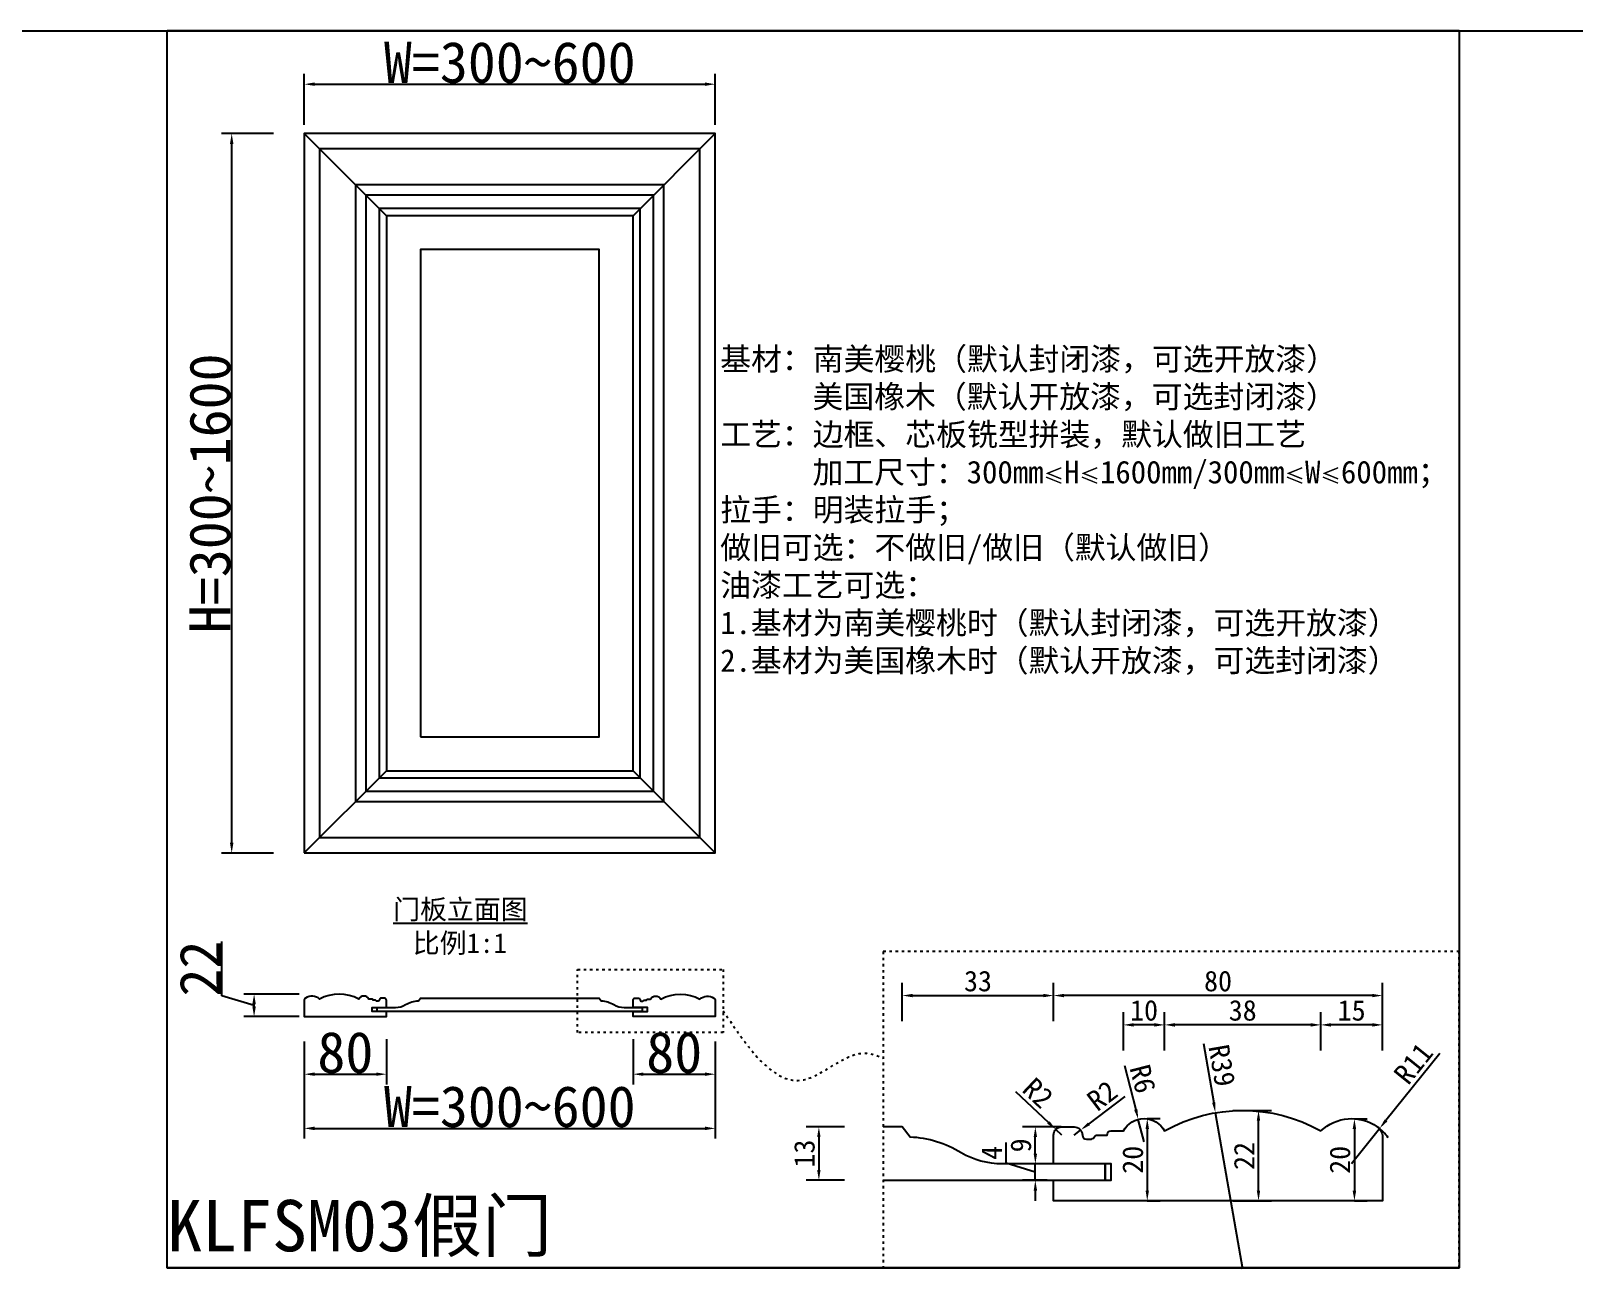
# Model space of a CAD drawing. Header units: millimetres. Extents: x 85186 to 129000, y -77269 to -36327.
# Drawn here: x 89824 to 91326, y -58719 to -57515 of the extents above; entities that cross this region are included whole.
import ezdxf

# ---------------------------------------------------------------- set-up
doc = ezdxf.new("R2010")
doc.units = ezdxf.units.MM
doc.linetypes.add('100', pattern=[30, 12, -18])
doc.layers.add('粗实线', color=7, linetype='Continuous')
doc.styles.add('KLF-1_宋体', font='SimSun.ttf')
doc.styles.get("Standard").update_dxf_attribs({"font": 'SimSun.ttf'})
doc.styles.add('ZB_宋体', font='SimSun.ttf')
doc.dimstyles.new('ZB16-1.0+4倍大样', dxfattribs={"dimscale": 10, "dimtxt": 2, "dimasz": 1, "dimexe": 1.25, "dimexo": 0.625, "dimgap": 0.4, "dimtad": 1, "dimdec": 1, "dimlfac": 0.25, "dimtxsty": 'Standard', "dimcen": 2.5, "dimclrd": 144, "dimclre": 144, "dimclrt": 4, "dimadec": 0, "dimazin": 0, "dimtfac": 1, "dimtdec": 1, "dimtmove": 1, "dimatfit": 3, "dimfxlon": 1, "dimarcsym": 0})
doc.dimstyles.new('客来福标注小', dxfattribs={"dimscale": 20, "dimtxt": 2, "dimasz": 0.5, "dimexe": 0.5, "dimexo": 0, "dimgap": 0.05, "dimtad": 1, "dimdec": 0, "dimzin": 0, "dimdsep": 46, "dimtxsty": 'Standard', "dimcen": 0, "dimclrd": 256, "dimclre": 256, "dimclrt": 256, "dimadec": 0, "dimazin": 0, "dimtfac": 1, "dimtdec": 0, "dimtofl": 0, "dimtmove": 1, "dimatfit": 3, "dimfxl": 2.2, "dimfxlon": 1, "dimtolj": 1, "dimtzin": 0, "dimarcsym": 0})

# ---------------------------------------------------------------- blocks, each defined once
blk = doc.blocks.new('*D2634')
at = {"lineweight": -2, "transparency": 16777216}
for p, q in [((90059.9, -57614.6), (90009.2, -57614.6)), ((90019.2, -58304.6), (90019.2, -57624.6)), ((90059.9, -58314.6), (90009.2, -58314.6))]:
    blk.add_line(p, q, dxfattribs=at)
at = {"transparency": 16777216}
for points in [[(90017.5, -57624.6), (90020.9, -57624.6), (90019.2, -57614.6)], [(90017.5, -58304.6), (90020.9, -58304.6), (90019.2, -58314.6)]]:
    blk.add_solid(points, dxfattribs=at)
at = {"layer": 'Defpoints', "color": 0, "transparency": 16777216}
for p in [(90019.2, -57614.6), (90059.9, -57614.6), (90059.9, -58314.6)]:
    blk.add_point(p, dxfattribs=at)
at = {"transparency": 16777216, "insert": (89998.2, -57964.6), "char_height": 40, "attachment_point": 5, "rotation": 90, "style": 'KLF-1_宋体'}
blk.add_mtext('\\A1;H=300~1600', dxfattribs=at)
blk = doc.blocks.new('*D2635')
at = {"lineweight": -2, "transparency": 16777216}
for p, q in [((90009.5, -58453.4), (90009.5, -58400.6)), ((90041, -58462.8), (90009.5, -58453.4)), ((90085, -58451.8), (90031, -58451.8)), ((90041, -58463.8), (90041, -58461.8)), ((90085, -58473.8), (90031, -58473.8))]:
    blk.add_line(p, q, dxfattribs=at)
at = {"transparency": 16777216}
for points in [[(90039.3, -58461.8), (90042.7, -58461.8), (90041, -58451.8)], [(90039.3, -58463.8), (90042.7, -58463.8), (90041, -58473.8)]]:
    blk.add_solid(points, dxfattribs=at)
at = {"layer": 'Defpoints', "color": 0, "transparency": 16777216}
for p in [(90041, -58451.8), (90123.8, -58451.8), (90123.8, -58473.8)]:
    blk.add_point(p, dxfattribs=at)
at = {"transparency": 16777216, "insert": (89988.5, -58427), "char_height": 40, "attachment_point": 5, "rotation": 90, "style": 'KLF-1_宋体'}
blk.add_mtext('\\A1;22', dxfattribs=at)
blk = doc.blocks.new('*D2636')
at = {"lineweight": -2, "transparency": 16777216}
for p, q in [((90089.8, -57606), (90089.8, -57556.6)), ((90489.8, -57606), (90489.8, -57556.6)), ((90099.8, -57566.6), (90479.8, -57566.6))]:
    blk.add_line(p, q, dxfattribs=at)
at = {"transparency": 16777216}
for points in [[(90099.8, -57564.9), (90099.8, -57568.2), (90089.8, -57566.6)], [(90479.8, -57564.9), (90479.8, -57568.2), (90489.8, -57566.6)]]:
    blk.add_solid(points, dxfattribs=at)
at = {"layer": 'Defpoints', "color": 0, "transparency": 16777216}
for p in [(90489.8, -57566.6), (90089.8, -57606), (90489.8, -57606)]:
    blk.add_point(p, dxfattribs=at)
at = {"transparency": 16777216, "insert": (90289.8, -57545.6), "char_height": 40, "attachment_point": 5, "style": 'KLF-1_宋体'}
blk.add_mtext('\\A1;W=300~600', dxfattribs=at)
blk = doc.blocks.new('*D2637')
at = {"lineweight": -2, "transparency": 16777216}
for p, q in [((90089.8, -58498.1), (90089.8, -58539.8)), ((90169.8, -58495.6), (90169.8, -58539.8)), ((90099.8, -58529.8), (90159.8, -58529.8))]:
    blk.add_line(p, q, dxfattribs=at)
at = {"transparency": 16777216}
for points in [[(90099.8, -58528.1), (90099.8, -58531.4), (90089.8, -58529.8)], [(90159.8, -58528.1), (90159.8, -58531.4), (90169.8, -58529.8)]]:
    blk.add_solid(points, dxfattribs=at)
at = {"layer": 'Defpoints', "color": 0, "transparency": 16777216}
for p in [(90089.8, -58498.1), (90169.8, -58495.6), (90169.8, -58529.8)]:
    blk.add_point(p, dxfattribs=at)
at = {"transparency": 16777216, "insert": (90129.8, -58508.8), "char_height": 40, "attachment_point": 5, "style": 'KLF-1_宋体'}
blk.add_mtext('\\A1;80', dxfattribs=at)
blk = doc.blocks.new('*D2638')
at = {"lineweight": -2, "transparency": 16777216}
for p, q in [((90409.8, -58495.6), (90409.8, -58539.8)), ((90489.8, -58498.1), (90489.8, -58539.8)), ((90419.8, -58529.8), (90479.8, -58529.8))]:
    blk.add_line(p, q, dxfattribs=at)
at = {"transparency": 16777216}
for points in [[(90419.8, -58528.1), (90419.8, -58531.4), (90409.8, -58529.8)], [(90479.8, -58528.1), (90479.8, -58531.4), (90489.8, -58529.8)]]:
    blk.add_solid(points, dxfattribs=at)
at = {"layer": 'Defpoints', "color": 0, "transparency": 16777216}
for p in [(90409.8, -58495.6), (90489.8, -58498.1), (90489.8, -58529.8)]:
    blk.add_point(p, dxfattribs=at)
at = {"transparency": 16777216, "insert": (90449.8, -58508.8), "char_height": 40, "attachment_point": 5, "style": 'KLF-1_宋体'}
blk.add_mtext('\\A1;80', dxfattribs=at)
blk = doc.blocks.new('*D2639')
at = {"lineweight": -2, "transparency": 16777216}
for p, q in [((90089.8, -58538.5), (90089.8, -58592.5)), ((90489.8, -58538.5), (90489.8, -58592.5)), ((90099.8, -58582.5), (90479.8, -58582.5))]:
    blk.add_line(p, q, dxfattribs=at)
at = {"transparency": 16777216}
for points in [[(90099.8, -58580.8), (90099.8, -58584.2), (90089.8, -58582.5)], [(90479.8, -58580.8), (90479.8, -58584.2), (90489.8, -58582.5)]]:
    blk.add_solid(points, dxfattribs=at)
at = {"layer": 'Defpoints', "color": 0, "transparency": 16777216}
for p in [(90089.8, -58513), (90489.8, -58513), (90489.8, -58582.5)]:
    blk.add_point(p, dxfattribs=at)
at = {"transparency": 16777216, "insert": (90289.8, -58561.5), "char_height": 40, "attachment_point": 5, "style": 'KLF-1_宋体'}
blk.add_mtext('\\A1;W=300~600', dxfattribs=at)
blk = doc.blocks.new('*D2640')
at = {"color": 144, "lineweight": -2, "transparency": 16777216}
for p, q in [((90615.6, -58581), (90578.1, -58581)), ((90590.6, -58591), (90590.6, -58623)), ((90615.6, -58633), (90578.1, -58633))]:
    blk.add_line(p, q, dxfattribs=at)
at = {"color": 144, "transparency": 16777216}
for points in [[(90588.9, -58591), (90592.2, -58591), (90590.6, -58581)], [(90588.9, -58623), (90592.2, -58623), (90590.6, -58633)]]:
    blk.add_solid(points, dxfattribs=at)
at = {"layer": 'Defpoints', "color": 0, "transparency": 16777216}
for p in [(90646.8, -58581), (90590.6, -58633), (90646.8, -58633)]:
    blk.add_point(p, dxfattribs=at)
at = {"color": 4, "transparency": 16777216, "insert": (90576.6, -58607), "char_height": 20, "attachment_point": 5, "rotation": 90}
blk.add_mtext('13', dxfattribs=at)
blk = doc.blocks.new('*D2641')
at = {"color": 144, "lineweight": -2, "transparency": 16777216}
for p, q in [((90819, -58478.3), (90819, -58440.8)), ((91139, -58478.3), (91139, -58440.8)), ((91129, -58453.3), (90829, -58453.3))]:
    blk.add_line(p, q, dxfattribs=at)
at = {"color": 144, "transparency": 16777216}
for points in [[(90829, -58451.6), (90829, -58454.9), (90819, -58453.3)], [(91129, -58451.6), (91129, -58454.9), (91139, -58453.3)]]:
    blk.add_solid(points, dxfattribs=at)
at = {"layer": 'Defpoints', "color": 0, "transparency": 16777216}
for p in [(90819, -58453.3), (90819, -58561.9), (91139, -58621.9)]:
    blk.add_point(p, dxfattribs=at)
at = {"color": 4, "transparency": 16777216, "insert": (90979, -58439.3), "char_height": 20, "attachment_point": 5}
blk.add_mtext('80', dxfattribs=at)
blk = doc.blocks.new('*D2642')
at = {"color": 144, "lineweight": -2, "transparency": 16777216}
for p, q in [((90993.4, -58565), (91030.9, -58565)), ((91018.4, -58643), (91018.4, -58575)), ((90993.4, -58653), (91030.9, -58653))]:
    blk.add_line(p, q, dxfattribs=at)
at = {"color": 144, "transparency": 16777216}
for points in [[(91016.7, -58575), (91020, -58575), (91018.4, -58565)], [(91016.7, -58643), (91020, -58643), (91018.4, -58653)]]:
    blk.add_solid(points, dxfattribs=at)
at = {"layer": 'Defpoints', "color": 0, "transparency": 16777216}
for p in [(90831.7, -58565), (91018.4, -58565), (90966.9, -58653)]:
    blk.add_point(p, dxfattribs=at)
at = {"color": 4, "transparency": 16777216, "insert": (91004.4, -58609.3), "char_height": 20, "attachment_point": 5, "rotation": 90}
blk.add_mtext('22', dxfattribs=at)
blk = doc.blocks.new('*D2643')
at = {"color": 144, "lineweight": -2, "transparency": 16777216}
for p, q in [((90671.7, -58478.3), (90671.7, -58440.8)), ((90819, -58478.3), (90819, -58440.8)), ((90681.7, -58453.3), (90809, -58453.3))]:
    blk.add_line(p, q, dxfattribs=at)
at = {"color": 144, "transparency": 16777216}
for points in [[(90681.7, -58451.6), (90681.7, -58454.9), (90671.7, -58453.3)], [(90809, -58451.6), (90809, -58454.9), (90819, -58453.3)]]:
    blk.add_solid(points, dxfattribs=at)
at = {"layer": 'Defpoints', "color": 0, "transparency": 16777216}
for p in [(90819, -58453.3), (90671.7, -58531.9), (90819, -58539.9)]:
    blk.add_point(p, dxfattribs=at)
at = {"color": 4, "transparency": 16777216, "insert": (90745.4, -58439.3), "char_height": 20, "attachment_point": 5}
blk.add_mtext('33', dxfattribs=at)
blk = doc.blocks.new('*D2644')
at = {"color": 144, "lineweight": -2, "transparency": 16777216}
for p, q in [((90772.7, -58616.5), (90772.7, -58596.2)), ((90801.2, -58607), (90801.2, -58597)), ((90801.2, -58625), (90772.7, -58616.5)), ((90812.9, -58617), (90788.7, -58617)), ((90801.2, -58633), (90801.2, -58617)), ((90801.2, -58633), (90801.2, -58617)), ((90812.7, -58633), (90788.7, -58633)), ((90801.2, -58643), (90801.2, -58653))]:
    blk.add_line(p, q, dxfattribs=at)
at = {"color": 144, "transparency": 16777216}
for points in [[(90799.6, -58607), (90802.9, -58607), (90801.2, -58617)], [(90799.6, -58643), (90802.9, -58643), (90801.2, -58633)]]:
    blk.add_solid(points, dxfattribs=at)
at = {"layer": 'Defpoints', "color": 0, "transparency": 16777216}
for p in [(90801.2, -58617), (90819.1, -58617), (90819, -58633)]:
    blk.add_point(p, dxfattribs=at)
at = {"color": 4, "transparency": 16777216, "insert": (90758.7, -58606.3), "char_height": 20, "attachment_point": 5, "rotation": 90}
blk.add_mtext('4', dxfattribs=at)
blk = doc.blocks.new('*D2645')
at = {"color": 144, "lineweight": -2, "transparency": 16777216}
for p, q in [((90826.2, -58581), (90788.7, -58581)), ((90801.2, -58607), (90801.2, -58591)), ((90826.2, -58617), (90788.7, -58617))]:
    blk.add_line(p, q, dxfattribs=at)
at = {"color": 144, "transparency": 16777216}
for points in [[(90799.6, -58591), (90802.9, -58591), (90801.2, -58581)], [(90799.6, -58607), (90802.9, -58607), (90801.2, -58617)]]:
    blk.add_solid(points, dxfattribs=at)
at = {"layer": 'Defpoints', "color": 0, "transparency": 16777216}
for p in [(90801.2, -58581), (90833, -58581), (90834, -58617)]:
    blk.add_point(p, dxfattribs=at)
at = {"color": 4, "transparency": 16777216, "insert": (90787.2, -58599), "char_height": 20, "attachment_point": 5, "rotation": 90}
blk.add_mtext('9', dxfattribs=at)
blk = doc.blocks.new('*D2646')
at = {"color": 144, "lineweight": -2, "transparency": 16777216}
for p, q in [((91079, -58506.8), (91079, -58469.3)), ((91139, -58506.8), (91139, -58469.3)), ((91129, -58481.8), (91089, -58481.8))]:
    blk.add_line(p, q, dxfattribs=at)
at = {"color": 144, "transparency": 16777216}
for points in [[(91089, -58480.1), (91089, -58483.5), (91079, -58481.8)], [(91129, -58480.1), (91129, -58483.5), (91139, -58481.8)]]:
    blk.add_solid(points, dxfattribs=at)
at = {"layer": 'Defpoints', "color": 0, "transparency": 16777216}
for p in [(91079, -58481.8), (91079, -58535.9), (91139, -58624.4)]:
    blk.add_point(p, dxfattribs=at)
at = {"color": 4, "transparency": 16777216, "insert": (91109, -58467.8), "char_height": 20, "attachment_point": 5}
blk.add_mtext('15', dxfattribs=at)
blk = doc.blocks.new('*D2647')
at = {"color": 144, "lineweight": -2, "transparency": 16777216}
for p, q in [((90927, -58506.8), (90927, -58469.3)), ((91079, -58506.8), (91079, -58469.3)), ((91069, -58481.8), (90937, -58481.8))]:
    blk.add_line(p, q, dxfattribs=at)
at = {"color": 144, "transparency": 16777216}
for points in [[(90937, -58480.1), (90937, -58483.5), (90927, -58481.8)], [(91069, -58480.1), (91069, -58483.5), (91079, -58481.8)]]:
    blk.add_solid(points, dxfattribs=at)
at = {"layer": 'Defpoints', "color": 0, "transparency": 16777216}
for p in [(90927, -58481.8), (91079, -58535.9), (90927, -58585)]:
    blk.add_point(p, dxfattribs=at)
at = {"color": 4, "transparency": 16777216, "insert": (91003, -58467.8), "char_height": 20, "attachment_point": 5}
blk.add_mtext('38', dxfattribs=at)
blk = doc.blocks.new('*D2648')
at = {"color": 144, "lineweight": -2, "transparency": 16777216}
for p, q in [((90887, -58506.8), (90887, -58469.3)), ((90927, -58506.8), (90927, -58469.3)), ((90917, -58481.8), (90897, -58481.8))]:
    blk.add_line(p, q, dxfattribs=at)
at = {"color": 144, "transparency": 16777216}
for points in [[(90897, -58480.1), (90897, -58483.5), (90887, -58481.8)], [(90917, -58480.1), (90917, -58483.5), (90927, -58481.8)]]:
    blk.add_solid(points, dxfattribs=at)
at = {"layer": 'Defpoints', "color": 0, "transparency": 16777216}
for p in [(90887, -58481.8), (90887, -58585), (90927, -58585)]:
    blk.add_point(p, dxfattribs=at)
at = {"color": 4, "transparency": 16777216, "insert": (90907, -58467.8), "char_height": 20, "attachment_point": 5}
blk.add_mtext('10', dxfattribs=at)
blk = doc.blocks.new('*D2649')
at = {"color": 144, "lineweight": -2, "transparency": 16777216}
for p, q in [((91111.7, -58573.2), (91124.2, -58573.2)), ((91111.7, -58583.2), (91111.7, -58643)), ((91111.7, -58653), (91124.2, -58653))]:
    blk.add_line(p, q, dxfattribs=at)
at = {"color": 144, "transparency": 16777216}
for points in [[(91110, -58583.2), (91113.4, -58583.2), (91111.7, -58573.2)], [(91110, -58643), (91113.4, -58643), (91111.7, -58653)]]:
    blk.add_solid(points, dxfattribs=at)
at = {"layer": 'Defpoints', "color": 0, "transparency": 16777216}
for p in [(91105.6, -58573.2), (91105.6, -58653), (91111.7, -58653)]:
    blk.add_point(p, dxfattribs=at)
at = {"color": 4, "transparency": 16777216, "insert": (91097.7, -58613.1), "char_height": 20, "attachment_point": 5, "rotation": 90}
blk.add_mtext('20', dxfattribs=at)
blk = doc.blocks.new('*D2650')
at = {"color": 144, "lineweight": -2, "transparency": 16777216}
for p, q in [((90910.1, -58573), (90922.6, -58573)), ((90910.1, -58583), (90910.1, -58643)), ((90910.1, -58653), (90922.6, -58653))]:
    blk.add_line(p, q, dxfattribs=at)
at = {"color": 144, "transparency": 16777216}
for points in [[(90908.5, -58583), (90911.8, -58583), (90910.1, -58573)], [(90908.5, -58643), (90911.8, -58643), (90910.1, -58653)]]:
    blk.add_solid(points, dxfattribs=at)
at = {"layer": 'Defpoints', "color": 0, "transparency": 16777216}
for p in [(90907, -58573), (90907, -58653), (90910.1, -58653)]:
    blk.add_point(p, dxfattribs=at)
at = {"color": 4, "transparency": 16777216, "insert": (90896.1, -58613), "char_height": 20, "attachment_point": 5, "rotation": 90}
blk.add_mtext('20', dxfattribs=at)
blk = doc.blocks.new('*D2651')
at = {"color": 144, "lineweight": -2, "transparency": 16777216}
for p, q in [((91194.7, -58509.6), (91142.4, -58574.8)), ((91109, -58616.6), (91136.2, -58582.6))]:
    blk.add_line(p, q, dxfattribs=at)
blk.add_arc((91109, -58616.6), 43.5, 34.8478, 55.1769, dxfattribs=at)
at = {"color": 144, "transparency": 16777216}
blk.add_solid([(91141.1, -58573.8), (91143.7, -58575.8), (91136.2, -58582.6)], dxfattribs=at)
at = {"layer": 'Defpoints', "color": 0, "transparency": 16777216}
for p in [(91136.2, -58582.6), (91109, -58616.6)]:
    blk.add_point(p, dxfattribs=at)
at = {"color": 4, "transparency": 16777216, "insert": (91169, -58519.2), "char_height": 20, "attachment_point": 5, "rotation": 51.3041}
blk.add_mtext('R11', dxfattribs=at)
blk = doc.blocks.new('*D2652')
at = {"color": 144, "lineweight": -2, "transparency": 16777216}
for p, q in [((90964.8, -58499.9), (90974.8, -58557.5)), ((91003, -58719.4), (90976.5, -58567.3))]:
    blk.add_line(p, q, dxfattribs=at)
at = {"color": 144, "transparency": 16777216}
blk.add_solid([(90976.5, -58557.2), (90973.2, -58557.7), (90976.5, -58567.3)], dxfattribs=at)
at = {"layer": 'Defpoints', "color": 0, "transparency": 16777216}
for p in [(90976.5, -58567.3), (91003, -58719.4)]:
    blk.add_point(p, dxfattribs=at)
at = {"color": 4, "transparency": 16777216, "insert": (90982.8, -58521.3), "char_height": 20, "attachment_point": 5, "rotation": 279.8522}
blk.add_mtext('R39', dxfattribs=at)
blk = doc.blocks.new('*D2653')
at = {"color": 144, "lineweight": -2, "transparency": 16777216}
for p, q in [((90887.9, -58521.2), (90898.9, -58564.1)), ((90907, -58595.7), (90901.4, -58573.7))]:
    blk.add_line(p, q, dxfattribs=at)
at = {"color": 144, "transparency": 16777216}
blk.add_solid([(90900.5, -58563.6), (90897.3, -58564.5), (90901.4, -58573.7)], dxfattribs=at)
at = {"layer": 'Defpoints', "color": 0, "transparency": 16777216}
for p in [(90901.4, -58573.7), (90907, -58595.7)]:
    blk.add_point(p, dxfattribs=at)
at = {"color": 4, "transparency": 16777216, "insert": (90905.7, -58534.3), "char_height": 20, "attachment_point": 5, "rotation": 284.3203}
blk.add_mtext('R6', dxfattribs=at)
blk = doc.blocks.new('*D2654')
at = {"color": 144, "lineweight": -2, "transparency": 16777216}
for p, q in [((90781.9, -58546.5), (90813.9, -58576.7)), ((90827, -58589), (90821.1, -58583.5))]:
    blk.add_line(p, q, dxfattribs=at)
at = {"color": 144, "transparency": 16777216}
blk.add_solid([(90815, -58575.5), (90812.7, -58577.9), (90821.1, -58583.5)], dxfattribs=at)
at = {"layer": 'Defpoints', "color": 0, "transparency": 16777216}
for p in [(90821.1, -58583.5), (90827, -58589)]:
    blk.add_point(p, dxfattribs=at)
at = {"color": 4, "transparency": 16777216, "insert": (90803.9, -58548), "char_height": 20, "attachment_point": 5, "rotation": 316.6628}
blk.add_mtext('R2', dxfattribs=at)
blk = doc.blocks.new('*D2655')
at = {"color": 144, "lineweight": -2, "transparency": 16777216}
for p, q in [((90888.2, -58551.4), (90853.3, -58578.1)), ((90839, -58589), (90845.3, -58584.2))]:
    blk.add_line(p, q, dxfattribs=at)
at = {"color": 144, "transparency": 16777216}
blk.add_solid([(90852.3, -58576.8), (90854.3, -58579.4), (90845.3, -58584.2)], dxfattribs=at)
at = {"layer": 'Defpoints', "color": 0, "transparency": 16777216}
for p in [(90839, -58589), (90845.3, -58584.2)]:
    blk.add_point(p, dxfattribs=at)
at = {"color": 4, "transparency": 16777216, "insert": (90866.2, -58550.6), "char_height": 20, "attachment_point": 5, "rotation": 37.3815}
blk.add_mtext('R2', dxfattribs=at)

msp = doc.modelspace()

# ---------------------------------------------------------------- linework, layer by layer
for p, q in [((85318.615, -57514.692), (128999.726, -57514.692)), ((91213.62, -57514.692), (89956.496, -57514.692)), ((89956.496, -57514.692), (91213.62, -57514.692)), ((90502.281, -57514.692), (90171.122, -57514.692)), ((90640.39, -57514.692), (90502.281, -57514.692)), ((90502.281, -57514.692), (90979.419, -57514.692)), ((90979.419, -57514.692), (90640.39, -57514.692)), ((91213.62, -57514.692), (90979.419, -57514.692)), ((91213.62, -57514.692), (90979.419, -57514.692)), ((89956.496, -58718.315), (91213.62, -58718.315))]:
    msp.add_line(p, q)
at = {"color": 0}
msp.add_line((89956.496, -58718.315), (89956.496, -57514.692), dxfattribs=at)
at = {"color": 3}
for q in [(89956.496, -57514.692), (91213.62, -58718.315)]:
    msp.add_line((91213.62, -57514.692), q, dxfattribs=at)
at = {"color": 2}
msp.add_line((90869.25, -58617.035), (90869.25, -58633.035), dxfattribs=at)
at = {"color": 0}
msp.add_lwpolyline([(89956.496, -57514.692), (91213.62, -57514.692), (91213.62, -58718.315), (89956.496, -58718.315)], close=True, dxfattribs=at)
for points in [[(90089.772, -58314.551), (90489.772, -58314.551), (90489.772, -57614.551), (90089.772, -57614.551)], [(90149.772, -58254.551), (90429.772, -58254.551), (90429.772, -57674.551), (90149.772, -57674.551)], [(90169.772, -58234.551), (90409.772, -58234.551), (90409.772, -57694.551), (90169.772, -57694.551)], [(90202.767, -58201.556), (90376.777, -58201.556), (90376.777, -57727.546), (90202.767, -57727.546)]]:
    msp.add_lwpolyline(points, close=True)
at = {"color": 250}
for points in [[(90169.772, -57694.551), (90089.772, -57614.551)], [(90409.772, -57694.551), (90489.772, -57614.551)], [(90169.772, -58234.551), (90089.772, -58314.551)], [(90489.772, -58314.551), (90409.772, -58234.551)]]:
    msp.add_lwpolyline(points, dxfattribs=at)
for points in [[(90104.772, -58299.551), (90474.772, -58299.551), (90474.772, -57629.551), (90104.772, -57629.551)], [(90139.772, -58264.551), (90439.772, -58264.551), (90439.772, -57664.551), (90139.772, -57664.551)], [(90162.761, -58241.561), (90416.782, -58241.561), (90416.782, -57687.54), (90162.761, -57687.54)]]:
    msp.add_lwpolyline(points, close=True, dxfattribs=at)
at = {"color": 251, "linetype": '100', "ltscale": 0.2}
for points in [[(91213.62, -58410.454), (90653.085, -58410.454), (90653.085, -58718.315), (91213.62, -58718.315)], [(90355.801, -58427.865), (90497.429, -58427.865), (90497.429, -58489.368), (90355.801, -58489.368)]]:
    msp.add_lwpolyline(points, close=True, dxfattribs=at)
for points in [[(90089.772, -58459.507), (90089.772, -58473.801), (90169.772, -58473.801), (90169.772, -58468.801), (90155.772, -58468.801), (90155.772, -58464.801), (90169.772, -58464.801), (90169.772, -58457.801, 0.41421356), (90167.772, -58455.801), (90164.772, -58455.801, 0.41421356), (90162.772, -58457.801, -0.41421356), (90161.772, -58458.801), (90160.772, -58458.801, -0.26794919), (90159.906, -58458.301, 0.26794919), (90159.04, -58457.801), (90156.772, -58457.801), (90156.772, -58457.801, 0.41421356), (90155.772, -58456.801), (90152.772, -58456.801, 0.59959754), (90142.772, -58456.801, 0.26315789), (90104.772, -58456.801, 0.35608131), (90091.059, -58455.752, 0.24551648), (90089.772, -58458.214), (90089.772, -58473.801)], [(90160.772, -58468.801), (90160.772, -58464.801), (90178.464, -58464.801, 0.13154213), (90188.457, -58462.126, -0.13030537), (90200.892, -58458.301), (90202.767, -58455.801), (90376.777, -58455.801), (90378.652, -58458.301, -0.13030537), (90391.087, -58462.126, 0.13154213), (90401.079, -58464.801), (90418.772, -58464.801), (90418.772, -58468.801), (90160.772, -58468.801)], [(90489.772, -58459.507), (90489.772, -58473.801), (90409.772, -58473.801), (90409.772, -58468.801), (90423.772, -58468.801), (90423.772, -58464.801), (90409.772, -58464.801), (90409.772, -58457.801, -0.41421356), (90411.772, -58455.801), (90414.772, -58455.801, -0.41421356), (90416.772, -58457.801, 0.41421356), (90417.772, -58458.801), (90418.772, -58458.801, 0.26794919), (90419.638, -58458.301, -0.26794919), (90420.504, -58457.801), (90422.772, -58457.801), (90422.772, -58457.801, -0.41421356), (90423.772, -58456.801), (90426.772, -58456.801, -0.59959754), (90436.772, -58456.801, -0.26315789), (90474.772, -58456.801, -0.35608131), (90488.485, -58455.752, -0.24551648), (90489.772, -58458.214), (90489.772, -58473.801)]]:
    msp.add_lwpolyline(points, format="xyb")
for points in [[(90416.772, -58457.801), (90416.772, -58457.801)], [(90419.772, -58457.801), (90419.772, -58457.801)]]:
    msp.add_lwpolyline(points)
at = {"color": 2}
for points in [[(91138.963, -58595.86), (91138.963, -58653.035), (90818.963, -58653.035), (90818.963, -58633.035), (90874.963, -58633.035), (90874.963, -58617.035), (90818.963, -58617.035), (90818.963, -58589.035, -0.41421356), (90826.963, -58581.035), (90838.963, -58581.035, -0.41421356), (90846.963, -58589.035, 0.41421356), (90850.963, -58593.035), (90854.963, -58593.035, 0.26794919), (90858.427, -58591.035, -0.26794919), (90861.891, -58589.035), (90870.963, -58589.035), (90870.963, -58589.035, -0.41421356), (90874.963, -58585.035), (90886.963, -58585.035, -0.59959754), (90926.963, -58585.035, -0.26315789), (91078.963, -58585.035, -0.35608131), (91133.815, -58580.837, -0.24551648), (91138.963, -58590.688), (91138.963, -58653.035)], [(90653.085, -58633.035), (90869.25, -58633.035), (90869.25, -58617.035), (90768.96, -58617.035, -0.13154213), (90728.99, -58606.335, 0.13030537), (90679.25, -58591.035), (90671.75, -58581.035), (90653.085, -58581.035)]]:
    msp.add_lwpolyline(points, format="xyb", dxfattribs=at)
at = {"color": 251, "linetype": '100', "ltscale": 0.2}
msp.add_open_spline([(90497.429, -58468.11), (90522.377, -58505.203), (90561.639, -58563.579), (90621.199, -58503.905), (90645.998, -58510.67), (90653.085, -58514.347)], degree=3, knots=[0, 0, 0, 0, 104.12393614, 163.86704004, 188.21827368, 188.21827368, 188.21827368, 188.21827368], dxfattribs=at)

# ---------------------------------------------------------------- texts
at = {"lineweight": 25, "attachment_point": 1}
for s, insert, char_height, width, style in [('基材：南美樱桃（默认封闭漆，可选开放漆）\\P      美国橡木（默认开放漆，可选封闭漆）\\P工艺：边框、芯板铣型拼装，默认做旧工艺\\P      加工尺寸：300mm{\\H0.6667x;≤}H{\\H0.6667x;≤}1600mm/300mm{\\H0.6667x;≤\\H1.5x;W\\H0.6667x;≤\\H1.5x;600mm}；\\P拉手：明装拉手；\\P做旧可选：不做旧/做旧（默认做旧）\\P油漆工艺可选：\\P1.基材为南美樱桃时（默认封闭漆，可选开放漆）\\P2.基材为美国橡木时（默认开放漆，可选封闭漆）', (90494.588, -57822.903), 22, 722.3022, 'ZB_宋体'), ('KLFSM03假门', (89956.496, -58652.114), 50, 6766.6201, 'KLF-1_宋体')]:
    msp.add_mtext(s, dxfattribs=dict(at, insert=insert, char_height=char_height, width=width, style=style))
at = {"layer": '粗实线', "char_height": 19.2, "attachment_point": 1}
for s, insert, width in [('{\\L门板立面图}', (90176.244, -58359.771), 164.2076), ('比例1:1', (90195.402, -58392.607), 114.97935)]:
    msp.add_mtext(s, dxfattribs=dict(at, insert=insert, width=width))

# ---------------------------------------------------------------- dimensions: what is measured, and where the dimension line sits
at = {"color": 0}
dim = msp.add_linear_dim(base=(90489.772, -57566.577), p1=(90089.772, -57606.04), p2=(90489.772, -57606.04), text='W=300~600', dimstyle='客来福标注小', override={"dimtxsty": 'KLF-1_宋体'}, dxfattribs=at)
dim.commit()
dim.dimension.update_dxf_attribs({"geometry": '*D2636', "text_midpoint": (90289.772, -57545.577)})
dim = msp.add_linear_dim(base=(90019.206, -57614.551), p1=(90059.883, -58314.551), p2=(90059.883, -57614.551), angle=90, text='H=300~1600', dimstyle='客来福标注小', override={"dimtxsty": 'KLF-1_宋体'}, dxfattribs=at)
dim.commit()
dim.dimension.update_dxf_attribs({"geometry": '*D2634', "text_midpoint": (89998.206, -57964.551)})
dim = msp.add_linear_dim(base=(90040.99, -58451.801), p1=(90123.772, -58473.801), p2=(90123.772, -58451.801), angle=90, dimstyle='客来福标注小', override={"dimtxsty": 'KLF-1_宋体'}, dxfattribs=at)
dim.commit()
dim.dimension.update_dxf_attribs({"geometry": '*D2635', "text_midpoint": (89988.49, -58452.351)})
at = {"color": 2}
dim = msp.add_linear_dim(base=(90818.963, -58453.273), p1=(90671.75, -58531.896), p2=(90818.963, -58539.896), text='33', dimstyle='ZB16-1.0+4倍大样', dxfattribs=at)
dim.commit()
dim.dimension.update_dxf_attribs({"geometry": '*D2643', "text_midpoint": (90745.356, -58439.273)})
for base, p1, p2, angle, picture, middle in [((90818.963, -58453.273), (91138.963, -58621.862), (90818.963, -58561.895), 180, '*D2641', (90978.963, -58439.273)), ((90801.235, -58581.035), (90833.988, -58617.035), (90832.963, -58581.035), 90, '*D2645', (90787.235, -58599.035)), ((90801.235, -58617.035), (90818.963, -58633.035), (90819.105, -58617.035), 90, '*D2644', (90758.735, -58612.485))]:
    dim = msp.add_linear_dim(base=base, p1=p1, p2=p2, angle=angle, dimstyle='ZB16-1.0+4倍大样', dxfattribs=at)
    dim.commit()
    dim.dimension.update_dxf_attribs({"geometry": picture, "text_midpoint": middle})
for base, p1, p2, picture, middle in [((90886.963, -58481.807), (90926.963, -58585.035), (90886.963, -58585.035), '*D2648', (90906.963, -58467.807)), ((90926.963, -58481.807), (91078.963, -58535.896), (90926.963, -58585.035), '*D2647', (91002.963, -58467.807)), ((91078.963, -58481.807), (91138.963, -58624.447), (91078.963, -58535.896), '*D2646', (91108.963, -58467.807))]:
    dim = msp.add_linear_dim(base=base, p1=p1, p2=p2, dimstyle='ZB16-1.0+4倍大样', dxfattribs=at)
    dim.commit()
    dim.dimension.update_dxf_attribs({"geometry": picture, "text_midpoint": middle})
at = {"color": 0}
for base, p1, p2, picture, middle in [((90169.772, -58529.78), (90089.772, -58498.061), (90169.772, -58495.561), '*D2637', (90129.772, -58508.78)), ((90489.772, -58529.78), (90409.772, -58495.561), (90489.772, -58498.061), '*D2638', (90449.772, -58508.78))]:
    dim = msp.add_linear_dim(base=base, p1=p1, p2=p2, dimstyle='客来福标注小', override={"dimtxsty": 'KLF-1_宋体'}, dxfattribs=at)
    dim.commit()
    dim.dimension.update_dxf_attribs({"geometry": picture, "text_midpoint": middle})
at = {"color": 2}
for center, mpoint, text, picture, middle in [((91002.963, -58719.435), (90976.544, -58567.312), 'R39', '*D2652', (90982.77, -58521.346)), ((90906.963, -58595.717), (90901.354, -58573.748), 'R6', '*D2653', (90905.736, -58534.31))]:
    dim = msp.add_radius_dim(center=center, mpoint=mpoint, text=text, dimstyle='ZB16-1.0+4倍大样', dxfattribs=at)
    dim.commit()
    dim.dimension.update_dxf_attribs({"geometry": picture, "text_midpoint": middle})
dim = msp.add_radius_dim(center=(91108.963, -58616.565), mpoint=(91136.172, -58582.597), text='R11', dimstyle='ZB16-1.0+4倍大样', dxfattribs=at)
dim.commit()
dim.dimension.update_dxf_attribs({"geometry": '*D2651', "text_midpoint": (91179.933, -58527.966), "dimtype": 164})
at = {"color": 0}
dim = msp.add_linear_dim(base=(90489.772, -58582.489), p1=(90089.772, -58512.99), p2=(90489.772, -58512.99), text='W=300~600', dimstyle='客来福标注小', override={"dimtxsty": 'KLF-1_宋体'}, dxfattribs=at)
dim.commit()
dim.dimension.update_dxf_attribs({"geometry": '*D2639', "text_midpoint": (90289.772, -58582.489), "dimtype": 160})
at = {"color": 2}
for center, mpoint, picture, middle in [((90826.963, -58589.035), (90821.144, -58583.545), '*D2654', (90803.869, -58547.997)), ((90838.963, -58589.035), (90845.32, -58584.178), '*D2655', (90866.189, -58550.614))]:
    dim = msp.add_radius_dim(center=center, mpoint=mpoint, dimstyle='ZB16-1.0+4倍大样', dxfattribs=at)
    dim.commit()
    dim.dimension.update_dxf_attribs({"geometry": picture, "text_midpoint": middle})
dim = msp.add_linear_dim(base=(91018.361, -58565.037), p1=(90966.927, -58653.035), p2=(90831.721, -58565.037), angle=90, dimstyle='ZB16-1.0+4倍大样', override={"dimdec": 0}, dxfattribs=at)
dim.commit()
dim.dimension.update_dxf_attribs({"geometry": '*D2642', "text_midpoint": (91018.361, -58609.322), "dimtype": 160})
dim = msp.add_linear_dim(base=(90590.58, -58633.035), p1=(90646.776, -58581.035), p2=(90646.776, -58633.035), angle=90, dimstyle='ZB16-1.0+4倍大样', dxfattribs=at)
dim.commit()
dim.dimension.update_dxf_attribs({"geometry": '*D2640', "text_midpoint": (90590.58, -58607.035), "dimtype": 160})
for base, p1, p2, picture, middle in [((90910.149, -58653.035), (90906.963, -58573.043), (90906.963, -58653.035), '*D2650', (90896.149, -58613.039)), ((91111.711, -58653.035), (91105.642, -58573.17), (91105.642, -58653.035), '*D2649', (91097.711, -58613.103))]:
    dim = msp.add_linear_dim(base=base, p1=p1, p2=p2, angle=90, dimstyle='ZB16-1.0+4倍大样', override={"dimdec": 0}, dxfattribs=at)
    dim.commit()
    dim.dimension.update_dxf_attribs({"geometry": picture, "text_midpoint": middle})

doc.saveas('drawing.dxf')
